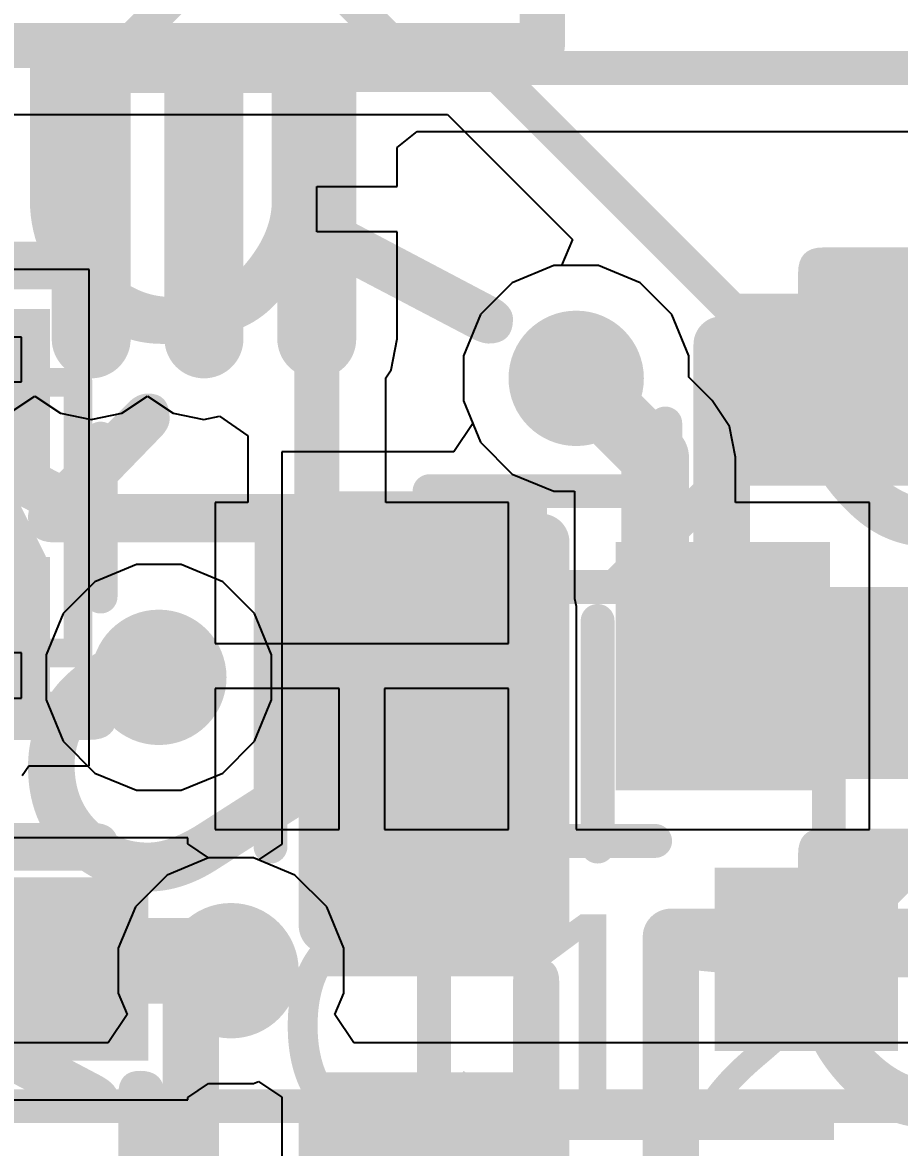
# Model space of a CAD drawing. Header units: inches. Extents: x -1.9 to 51.5, y -1.6 to 35.1.
# Drawn here: x 21.396 to 25.283, y 6.216 to 11.202 of the extents above; entities that cross this region are included whole.
import ezdxf

# ---------------------------------------------------------------- set-up
doc = ezdxf.new("R2010")
doc.units = ezdxf.units.IN
for name, color, linetype in [('Assembly Notes', 76, 'Continuous'), ('Bottom Layer', 76, 'Continuous'), ('Bottom Layer 1', 5, 'Continuous'), ('Bottom Overlay', 54, 'Continuous'), ('Bottom Paste', 16, 'Continuous'), ('Bottom Solder', 6, 'Continuous'), ('Mechanical 10', 56, 'Continuous'), ('Mechanical 13', 56, 'Continuous'), ('Top Layer', 16, 'Continuous'), ('Top Layer 1', 1, 'Continuous'), ('Top Overlay', 2, 'Continuous'), ('Top Paste', 8, 'Continuous'), ('Top Solder', 216, 'Continuous'), ('Via Holes', 16, 'Continuous')]:
    doc.layers.add(name, color=color, linetype=linetype)
doc.styles.add('Arial', font='', dxfattribs={"height": 0.2})
doc.styles.add('GOST type B', font='', dxfattribs={"height": 0.2})
doc.styles.get('Arial').set_extended_font_data('Arial')
doc.styles.get('GOST type B').set_extended_font_data('GOST type B')

# ---------------------------------------------------------------- blocks, each defined once
blk = doc.blocks.new('SOT23_3_B_115')
at = {"layer": 'Bottom Layer 1'}
blk.add_hatch(color=5, dxfattribs=at).paths.add_polyline_path([(-1.506, 1.336), (-0.744, 1.336), (-0.744, 0.574), (-1.506, 0.574)])
at = {"layer": 'Bottom Paste'}
blk.add_hatch(color=16, dxfattribs=at).paths.add_polyline_path([(-1.506, 1.336), (-0.744, 1.336), (-0.744, 0.574), (-1.506, 0.574)])
at = {"layer": 'Bottom Solder'}
blk.add_hatch(color=6, dxfattribs=at).paths.add_polyline_path([(-1.531, 1.361), (-0.719, 1.361), (-0.719, 0.549), (-1.531, 0.549)])
at = {"layer": 'Assembly Notes'}
for points in [[(-1.225, -1.55, 0.25, 0.25, 0), (-1.225, 1.55, 0.25, 0.25, 0)], [(1.275, 1.55, 0.25, 0.25, 0), (-1.225, 1.55, 0.25, 0.25, 0)]]:
    blk.add_lwpolyline(points, format="xyseb", dxfattribs=at)
blk.add_lwpolyline([(-1.2875, 1.55, 0.125, 0.125, 1), (-1.1625, 1.55, 0.125, 0.125, 1)], format="xyseb", close=True, dxfattribs=at)
blk.add_lwpolyline([(-1.2875, 1.55, 0.125, 0.125, 1), (-1.1625, 1.55, 0.125, 0.125, 1)], format="xyseb", close=True, dxfattribs=at)
at = {"layer": 'Bottom Overlay'}
blk.add_lwpolyline([(0.653, 1.5031, 0.15, 0.15, 0), (-0.425, 1.5031, 0.15, 0.15, 0)], format="xyseb", dxfattribs=at)
blk.add_lwpolyline([(-0.4625, 1.5031, 0.075, 0.075, 1), (-0.3875, 1.5031, 0.075, 0.075, 1)], format="xyseb", close=True, dxfattribs=at)
blk = doc.blocks.new('SOT23_3_B_120')
at = {"layer": 'Bottom Layer 1'}
blk.add_hatch(color=5, dxfattribs=at).paths.add_polyline_path([(-1.506, -0.569), (-0.744, -0.569), (-0.744, -1.331), (-1.506, -1.331)])
at = {"layer": 'Bottom Paste'}
blk.add_hatch(color=16, dxfattribs=at).paths.add_polyline_path([(-1.506, -0.569), (-0.744, -0.569), (-0.744, -1.331), (-1.506, -1.331)])
at = {"layer": 'Bottom Solder'}
blk.add_hatch(color=6, dxfattribs=at).paths.add_polyline_path([(-1.531, -0.544), (-0.719, -0.544), (-0.719, -1.356), (-1.531, -1.356)])
at = {"layer": 'Assembly Notes'}
for points in [[(-1.225, -1.55, 0.25, 0.25, 0), (-1.225, 1.55, 0.25, 0.25, 0)], [(1.275, -1.55, 0.25, 0.25, 0), (-1.225, -1.55, 0.25, 0.25, 0)]]:
    blk.add_lwpolyline(points, format="xyseb", dxfattribs=at)
blk.add_lwpolyline([(-1.2875, -1.55, 0.125, 0.125, 1), (-1.1625, -1.55, 0.125, 0.125, 1)], format="xyseb", close=True, dxfattribs=at)
blk.add_lwpolyline([(-1.2875, -1.55, 0.125, 0.125, 1), (-1.1625, -1.55, 0.125, 0.125, 1)], format="xyseb", close=True, dxfattribs=at)
at = {"layer": 'Bottom Overlay'}
blk.add_lwpolyline([(0.653, -1.5034, 0.15, 0.15, 0), (-0.375, -1.5034, 0.15, 0.15, 0)], format="xyseb", dxfattribs=at)
blk.add_lwpolyline([(-0.4125, -1.5034, 0.075, 0.075, 1), (-0.3375, -1.5034, 0.075, 0.075, 1)], format="xyseb", close=True, dxfattribs=at)
blk = doc.blocks.new('SOD523_B_125')
at = {"layer": 'Bottom Layer 1'}
for points in [[(-0.9, 0.25), (-0.2, 0.25), (-0.2, -0.25), (-0.9, -0.25)], [(0.2, 0.25), (0.9, 0.25), (0.9, -0.25), (0.2, -0.25)]]:
    blk.add_hatch(color=5, dxfattribs=at).paths.add_polyline_path(points)
at = {"layer": 'Bottom Paste'}
for points in [[(-0.9, 0.25), (-0.2, 0.25), (-0.2, -0.25), (-0.9, -0.25)], [(0.2, 0.25), (0.9, 0.25), (0.9, -0.25), (0.2, -0.25)]]:
    blk.add_hatch(color=16, dxfattribs=at).paths.add_polyline_path(points)
at = {"layer": 'Bottom Solder'}
for points in [[(-0.925, 0.275), (-0.175, 0.275), (-0.175, -0.275), (-0.925, -0.275)], [(0.175, 0.275), (0.925, 0.275), (0.925, -0.275), (0.175, -0.275)]]:
    blk.add_hatch(color=6, dxfattribs=at).paths.add_polyline_path(points)
at = {"layer": 'Bottom Overlay'}
for points in [[(-0.3442, 0.5066, 0.15, 0.15, 0), (0.3558, 0.5066, 0.15, 0.15, 0)], [(-0.35, -0.5, 0.15, 0.15, 0), (0.35, -0.5, 0.15, 0.15, 0)]]:
    blk.add_lwpolyline(points, format="xyseb", dxfattribs=at)
for points in [[(-0.3817, 0.5066, 0.075, 0.075, 1), (-0.3067, 0.5066, 0.075, 0.075, 1)], [(0.3183, 0.5066, 0.075, 0.075, 1), (0.3933, 0.5066, 0.075, 0.075, 1)], [(-0.3875, -0.5, 0.075, 0.075, 1), (-0.3125, -0.5, 0.075, 0.075, 1)], [(0.3125, -0.5, 0.075, 0.075, 1), (0.3875, -0.5, 0.075, 0.075, 1)], [(0.975, -0.525, 0.1, 0.1, 1), (0.875, -0.525, 0.1, 0.1, 1)], [(0.85, -0.525, 0.05, 0.05, 1), (0.9, -0.525, 0.05, 0.05, 1)], [(0.95, -0.525, 0.05, 0.05, 1), (1, -0.525, 0.05, 0.05, 1)]]:
    blk.add_lwpolyline(points, format="xyseb", close=True, dxfattribs=at)
at = {"layer": 'Mechanical 13'}
for p, q in [((-0.6, 0.15), (-0.8001, 0.15)), ((-0.8001, 0.15), (-0.8001, -0.15)), ((-0.6, -0.15), (-0.6, 0.15)), ((0.8, 0.1503), (0.6011, 0.1503)), ((0.6011, 0.1503), (0.6011, -0.15)), ((0.8, -0.15), (0.8, 0.1503)), ((-0.8001, -0.15), (-0.6, -0.15)), ((0.6011, -0.15), (0.8, -0.15))]:
    blk.add_line(p, q, dxfattribs=at)
for points in [[(-0.6, 0.4, 0.127, 0.127, 0), (-0.6, -0.4, 0.127, 0.127, 0)], [(-0.6, 0.4, 0.127, 0.127, 0), (0.6, 0.4, 0.127, 0.127, 0)], [(0.6, 0.4, 0.127, 0.127, 0), (0.6, -0.4, 0.127, 0.127, 0)], [(-0.2, 0.2, 0.127, 0.127, 0), (-0.2, -0.2, 0.127, 0.127, 0)], [(-0.2, 0.2, 0.127, 0.127, 0), (0.2, 0, 0.127, 0.127, 0)], [(0.2, 0.2, 0.127, 0.127, 0), (0.2, 0, 0.127, 0.127, 0)], [(0.2, 0, 0.127, 0.127, 0), (-0.2, -0.2, 0.127, 0.127, 0)], [(0.2, 0, 0.127, 0.127, 0), (0.2, -0.2, 0.127, 0.127, 0)], [(-0.6, -0.4, 0.127, 0.127, 0), (0.6, -0.4, 0.127, 0.127, 0)]]:
    blk.add_lwpolyline(points, format="xyseb", dxfattribs=at)
for points in [[(-0.6317, 0.4, 0.0635, 0.0635, 1), (-0.5682, 0.4, 0.0635, 0.0635, 1)], [(-0.6317, 0.4, 0.0635, 0.0635, 1), (-0.5682, 0.4, 0.0635, 0.0635, 1)], [(0.5682, 0.4, 0.0635, 0.0635, 1), (0.6317, 0.4, 0.0635, 0.0635, 1)], [(0.5682, 0.4, 0.0635, 0.0635, 1), (0.6317, 0.4, 0.0635, 0.0635, 1)], [(-0.2317, 0.2, 0.0635, 0.0635, 1), (-0.1682, 0.2, 0.0635, 0.0635, 1)], [(-0.2317, 0.2, 0.0635, 0.0635, 1), (-0.1682, 0.2, 0.0635, 0.0635, 1)], [(0.1682, 0.2, 0.0635, 0.0635, 1), (0.2317, 0.2, 0.0635, 0.0635, 1)], [(0.1682, 0, 0.0635, 0.0635, 1), (0.2317, 0, 0.0635, 0.0635, 1)], [(0.1682, 0, 0.0635, 0.0635, 1), (0.2317, 0, 0.0635, 0.0635, 1)], [(0.1682, 0, 0.0635, 0.0635, 1), (0.2317, 0, 0.0635, 0.0635, 1)], [(0.1682, 0, 0.0635, 0.0635, 1), (0.2317, 0, 0.0635, 0.0635, 1)], [(-0.2317, -0.2, 0.0635, 0.0635, 1), (-0.1682, -0.2, 0.0635, 0.0635, 1)], [(-0.2317, -0.2, 0.0635, 0.0635, 1), (-0.1682, -0.2, 0.0635, 0.0635, 1)], [(0.1682, -0.2, 0.0635, 0.0635, 1), (0.2317, -0.2, 0.0635, 0.0635, 1)], [(-0.6317, -0.4, 0.0635, 0.0635, 1), (-0.5682, -0.4, 0.0635, 0.0635, 1)], [(-0.6317, -0.4, 0.0635, 0.0635, 1), (-0.5682, -0.4, 0.0635, 0.0635, 1)], [(0.5682, -0.4, 0.0635, 0.0635, 1), (0.6317, -0.4, 0.0635, 0.0635, 1)], [(0.5682, -0.4, 0.0635, 0.0635, 1), (0.6317, -0.4, 0.0635, 0.0635, 1)]]:
    blk.add_lwpolyline(points, format="xyseb", close=True, dxfattribs=at)
blk = doc.blocks.new('0603R_B_139')
at = {"layer": 'Assembly Notes', "style": 'GOST type B', "text_generation_flag": 2}
blk.add_text('R13_2', height=2.15, rotation=-180, dxfattribs=at).set_placement((-2.4, -1.4))
blk = doc.blocks.new('0603R_B_140')
at = {"layer": 'Bottom Layer 1'}
blk.add_hatch(color=5, dxfattribs=at).paths.add_polyline_path([(-0.25, 0.475), (-0.25, -0.475), (-1.05, -0.475), (-1.05, 0.475)])
at = {"layer": 'Bottom Paste'}
blk.add_hatch(color=16, dxfattribs=at).paths.add_polyline_path([(-0.25, 0.475), (-0.25, -0.475), (-1.05, -0.475), (-1.05, 0.475)])
at = {"layer": 'Bottom Solder'}
blk.add_hatch(color=6, dxfattribs=at).paths.add_polyline_path([(-0.225, 0.5), (-0.225, -0.5), (-1.075, -0.5), (-1.075, 0.5)])
at = {"layer": 'Assembly Notes'}
for points in [[(0.85, 0.475, 0.25, 0.25, 0), (-0.85, 0.475, 0.25, 0.25, 0)], [(-0.85, -0.475, 0.25, 0.25, 0), (-0.85, 0.475, 0.25, 0.25, 0)], [(0.85, -0.475, 0.25, 0.25, 0), (-0.85, -0.475, 0.25, 0.25, 0)]]:
    blk.add_lwpolyline(points, format="xyseb", dxfattribs=at)
for points in [[(-0.9125, 0.475, 0.125, 0.125, 1), (-0.7875, 0.475, 0.125, 0.125, 1)], [(-0.9125, 0.475, 0.125, 0.125, 1), (-0.7875, 0.475, 0.125, 0.125, 1)], [(-0.9125, -0.475, 0.125, 0.125, 1), (-0.7875, -0.475, 0.125, 0.125, 1)], [(-0.9125, -0.475, 0.125, 0.125, 1), (-0.7875, -0.475, 0.125, 0.125, 1)]]:
    blk.add_lwpolyline(points, format="xyseb", close=True, dxfattribs=at)
at = {"layer": 'Assembly Notes', "style": 'GOST type B', "text_generation_flag": 2}
blk.add_text('R13_1', height=2.15, rotation=-180, dxfattribs=at).set_placement((-2.4, -1.4))
blk = doc.blocks.new('0603R_B_150')
at = {"layer": 'Bottom Layer 1'}
for points in [[(-0.25, 0.475), (-0.25, -0.475), (-1.05, -0.475), (-1.05, 0.475)], [(1.05, 0.475), (1.05, -0.475), (0.25, -0.475), (0.25, 0.475)]]:
    blk.add_hatch(color=5, dxfattribs=at).paths.add_polyline_path(points)
at = {"layer": 'Bottom Paste'}
for points in [[(-0.25, 0.475), (-0.25, -0.475), (-1.05, -0.475), (-1.05, 0.475)], [(1.05, 0.475), (1.05, -0.475), (0.25, -0.475), (0.25, 0.475)]]:
    blk.add_hatch(color=16, dxfattribs=at).paths.add_polyline_path(points)
at = {"layer": 'Bottom Solder'}
for points in [[(-0.225, 0.5), (-0.225, -0.5), (-1.075, -0.5), (-1.075, 0.5)], [(1.075, 0.5), (1.075, -0.5), (0.225, -0.5), (0.225, 0.5)]]:
    blk.add_hatch(color=6, dxfattribs=at).paths.add_polyline_path(points)
at = {"layer": 'Assembly Notes'}
for points in [[(-0.85, -0.475, 0.25, 0.25, 0), (-0.85, 0.475, 0.25, 0.25, 0)], [(0.85, -0.475, 0.25, 0.25, 0), (0.85, 0.475, 0.25, 0.25, 0)], [(0.85, -0.475, 0.25, 0.25, 0), (-0.85, -0.475, 0.25, 0.25, 0)]]:
    blk.add_lwpolyline(points, format="xyseb", dxfattribs=at)
for points in [[(-0.9125, -0.475, 0.125, 0.125, 1), (-0.7875, -0.475, 0.125, 0.125, 1)], [(-0.9125, -0.475, 0.125, 0.125, 1), (-0.7875, -0.475, 0.125, 0.125, 1)], [(0.7875, -0.475, 0.125, 0.125, 1), (0.9125, -0.475, 0.125, 0.125, 1)], [(0.7875, -0.475, 0.125, 0.125, 1), (0.9125, -0.475, 0.125, 0.125, 1)]]:
    blk.add_lwpolyline(points, format="xyseb", close=True, dxfattribs=at)
at = {"layer": 'Bottom Overlay'}
blk.add_lwpolyline([(0.5, -0.725, 0.15, 0.15, 0), (-0.5, -0.725, 0.15, 0.15, 0)], format="xyseb", dxfattribs=at)
for points in [[(-0.5375, -0.725, 0.075, 0.075, 1), (-0.4625, -0.725, 0.075, 0.075, 1)], [(0.4625, -0.725, 0.075, 0.075, 1), (0.5375, -0.725, 0.075, 0.075, 1)]]:
    blk.add_lwpolyline(points, format="xyseb", close=True, dxfattribs=at)
at = {"layer": 'Assembly Notes', "style": 'GOST type B', "text_generation_flag": 2}
blk.add_text('R12_1', height=2.15, rotation=-180, dxfattribs=at).set_placement((-2.4, -1.4))
blk = doc.blocks.new('0603R_B_159')
at = {"layer": 'Assembly Notes', "style": 'GOST type B', "text_generation_flag": 2}
blk.add_text('R11_2', height=2.15, rotation=-180, dxfattribs=at).set_placement((-2.4, -1.4))
blk = doc.blocks.new('0603R_B_160')
at = {"layer": 'Bottom Layer 1'}
for points in [[(-0.25, 0.475), (-0.25, -0.475), (-1.05, -0.475), (-1.05, 0.475)], [(1.05, 0.475), (1.05, -0.475), (0.25, -0.475), (0.25, 0.475)]]:
    blk.add_hatch(color=5, dxfattribs=at).paths.add_polyline_path(points)
at = {"layer": 'Bottom Paste'}
for points in [[(-0.25, 0.475), (-0.25, -0.475), (-1.05, -0.475), (-1.05, 0.475)], [(1.05, 0.475), (1.05, -0.475), (0.25, -0.475), (0.25, 0.475)]]:
    blk.add_hatch(color=16, dxfattribs=at).paths.add_polyline_path(points)
at = {"layer": 'Bottom Solder'}
for points in [[(-0.225, 0.5), (-0.225, -0.5), (-1.075, -0.5), (-1.075, 0.5)], [(1.075, 0.5), (1.075, -0.5), (0.225, -0.5), (0.225, 0.5)]]:
    blk.add_hatch(color=6, dxfattribs=at).paths.add_polyline_path(points)
at = {"layer": 'Assembly Notes'}
for points in [[(0.85, 0.475, 0.25, 0.25, 0), (-0.85, 0.475, 0.25, 0.25, 0)], [(-0.85, -0.475, 0.25, 0.25, 0), (-0.85, 0.475, 0.25, 0.25, 0)], [(0.85, -0.475, 0.25, 0.25, 0), (0.85, 0.475, 0.25, 0.25, 0)], [(0.85, -0.475, 0.25, 0.25, 0), (-0.85, -0.475, 0.25, 0.25, 0)]]:
    blk.add_lwpolyline(points, format="xyseb", dxfattribs=at)
for points in [[(-0.9125, 0.475, 0.125, 0.125, 1), (-0.7875, 0.475, 0.125, 0.125, 1)], [(-0.9125, 0.475, 0.125, 0.125, 1), (-0.7875, 0.475, 0.125, 0.125, 1)], [(0.7875, 0.475, 0.125, 0.125, 1), (0.9125, 0.475, 0.125, 0.125, 1)], [(0.7875, 0.475, 0.125, 0.125, 1), (0.9125, 0.475, 0.125, 0.125, 1)], [(-0.9125, -0.475, 0.125, 0.125, 1), (-0.7875, -0.475, 0.125, 0.125, 1)], [(-0.9125, -0.475, 0.125, 0.125, 1), (-0.7875, -0.475, 0.125, 0.125, 1)], [(0.7875, -0.475, 0.125, 0.125, 1), (0.9125, -0.475, 0.125, 0.125, 1)], [(0.7875, -0.475, 0.125, 0.125, 1), (0.9125, -0.475, 0.125, 0.125, 1)]]:
    blk.add_lwpolyline(points, format="xyseb", close=True, dxfattribs=at)
at = {"layer": 'Bottom Overlay'}
for points in [[(0.5, 0.725, 0.15, 0.15, 0), (-0.5, 0.725, 0.15, 0.15, 0)], [(0.5, -0.725, 0.15, 0.15, 0), (-0.5, -0.725, 0.15, 0.15, 0)]]:
    blk.add_lwpolyline(points, format="xyseb", dxfattribs=at)
for points in [[(-0.5375, 0.725, 0.075, 0.075, 1), (-0.4625, 0.725, 0.075, 0.075, 1)], [(0.4625, 0.725, 0.075, 0.075, 1), (0.5375, 0.725, 0.075, 0.075, 1)], [(-0.5375, -0.725, 0.075, 0.075, 1), (-0.4625, -0.725, 0.075, 0.075, 1)], [(0.4625, -0.725, 0.075, 0.075, 1), (0.5375, -0.725, 0.075, 0.075, 1)]]:
    blk.add_lwpolyline(points, format="xyseb", close=True, dxfattribs=at)
at = {"layer": 'Assembly Notes', "style": 'GOST type B', "text_generation_flag": 2}
blk.add_text('R11_1', height=2.15, rotation=-180, dxfattribs=at).set_placement((-2.4, -1.4))
blk = doc.blocks.new('LQFP100_173')
at = {"layer": 'Top Layer 1'}
h = blk.add_hatch(color=1, dxfattribs=at)
edge = h.paths.add_edge_path()
edge.add_arc((5, -8.3), 0.15, 180, 360)
edge.add_line((5.15, -8.3), (5.15, -7.15))
edge.add_arc((5, -7.15), 0.15, 0, 180)
edge.add_line((4.85, -7.15), (4.85, -8.3))
h = blk.add_hatch(color=1, dxfattribs=at)
edge = h.paths.add_edge_path()
edge.add_arc((5.5, -8.3), 0.15, 180, 360)
edge.add_line((5.65, -8.3), (5.65, -7.15))
edge.add_arc((5.5, -7.15), 0.15, 0, 180)
edge.add_line((5.35, -7.15), (5.35, -8.3))
h = blk.add_hatch(color=1, dxfattribs=at)
edge = h.paths.add_edge_path()
edge.add_arc((6, -8.3), 0.15, 180, 360)
edge.add_line((6.15, -8.3), (6.15, -7.15))
edge.add_arc((6, -7.15), 0.15, 0, 180)
edge.add_line((5.85, -7.15), (5.85, -8.3))
at = {"layer": 'Top Paste'}
h = blk.add_hatch(color=8, dxfattribs=at)
edge = h.paths.add_edge_path()
edge.add_arc((5, -8.3), 0.15, 180, 360)
edge.add_line((5.15, -8.3), (5.15, -7.15))
edge.add_arc((5, -7.15), 0.15, 0, 180)
edge.add_line((4.85, -7.15), (4.85, -8.3))
h = blk.add_hatch(color=8, dxfattribs=at)
edge = h.paths.add_edge_path()
edge.add_arc((5.5, -8.3), 0.15, 180, 360)
edge.add_line((5.65, -8.3), (5.65, -7.15))
edge.add_arc((5.5, -7.15), 0.15, 0, 180)
edge.add_line((5.35, -7.15), (5.35, -8.3))
h = blk.add_hatch(color=8, dxfattribs=at)
edge = h.paths.add_edge_path()
edge.add_arc((6, -8.3), 0.15, 180, 360)
edge.add_line((6.15, -8.3), (6.15, -7.15))
edge.add_arc((6, -7.15), 0.15, 0, 180)
edge.add_line((5.85, -7.15), (5.85, -8.3))
at = {"layer": 'Top Solder'}
h = blk.add_hatch(color=216, dxfattribs=at)
edge = h.paths.add_edge_path()
edge.add_arc((5, -8.3), 0.175, 180, 360)
edge.add_line((5.175, -8.3), (5.175, -7.15))
edge.add_arc((5, -7.15), 0.175, 0, 180)
edge.add_line((4.825, -7.15), (4.825, -8.3))
h = blk.add_hatch(color=216, dxfattribs=at)
edge = h.paths.add_edge_path()
edge.add_arc((5.5, -8.3), 0.175, 180, 360)
edge.add_line((5.675, -8.3), (5.675, -7.15))
edge.add_arc((5.5, -7.15), 0.175, 0, 180)
edge.add_line((5.325, -7.15), (5.325, -8.3))
h = blk.add_hatch(color=216, dxfattribs=at)
edge = h.paths.add_edge_path()
edge.add_arc((6, -8.3), 0.175, 180, 360)
edge.add_line((6.175, -8.3), (6.175, -7.15))
edge.add_arc((6, -7.15), 0.175, 0, 180)
edge.add_line((5.825, -7.15), (5.825, -8.3))
at = {"layer": 'Mechanical 10'}
for points in [[(7, -7, 0.2, 0.2, 0), (7, 7, 0.2, 0.2, 0)], [(-7, -7, 0.2, 0.2, 0), (7, -7, 0.2, 0.2, 0)]]:
    blk.add_lwpolyline(points, format="xyseb", dxfattribs=at)
blk.add_lwpolyline([(6.95, -7, 0.1, 0.1, 1), (7.05, -7, 0.1, 0.1, 1)], format="xyseb", close=True, dxfattribs=at)
blk.add_lwpolyline([(6.95, -7, 0.1, 0.1, 1), (7.05, -7, 0.1, 0.1, 1)], format="xyseb", close=True, dxfattribs=at)
blk = doc.blocks.new('0603C_181')
at = {"layer": 'Top Layer 1'}
for points in [[(-1.25, -0.525), (-1.25, 0.525), (-0.35, 0.525), (-0.35, -0.525)], [(0.35, -0.525), (0.35, 0.525), (1.25, 0.525), (1.25, -0.525)]]:
    blk.add_hatch(color=1, dxfattribs=at).paths.add_polyline_path(points)
at = {"layer": 'Top Paste'}
for points in [[(-1.25, -0.525), (-1.25, 0.525), (-0.35, 0.525), (-0.35, -0.525)], [(0.35, -0.525), (0.35, 0.525), (1.25, 0.525), (1.25, -0.525)]]:
    blk.add_hatch(color=8, dxfattribs=at).paths.add_polyline_path(points)
at = {"layer": 'Top Solder'}
for points in [[(-1.275, -0.55), (-1.275, 0.55), (-0.325, 0.55), (-0.325, -0.55)], [(0.325, -0.55), (0.325, 0.55), (1.275, 0.55), (1.275, -0.55)]]:
    blk.add_hatch(color=216, dxfattribs=at).paths.add_polyline_path(points)
at = {"layer": 'Top Overlay'}
for points in [[(0.5, 0.775, 0.15, 0.15, 0), (-0.5, 0.775, 0.15, 0.15, 0)], [(0, 0.45, 0.15, 0.15, 0), (0, -0.45, 0.15, 0.15, 0)], [(0.5, -0.775, 0.15, 0.15, 0), (-0.5, -0.775, 0.15, 0.15, 0)]]:
    blk.add_lwpolyline(points, format="xyseb", dxfattribs=at)
for points in [[(-0.5375, 0.775, 0.075, 0.075, 1), (-0.4625, 0.775, 0.075, 0.075, 1)], [(0.4625, 0.775, 0.075, 0.075, 1), (0.5375, 0.775, 0.075, 0.075, 1)], [(-0.0375, 0.45, 0.075, 0.075, 1), (0.0375, 0.45, 0.075, 0.075, 1)], [(-0.0375, -0.45, 0.075, 0.075, 1), (0.0375, -0.45, 0.075, 0.075, 1)], [(-0.5375, -0.775, 0.075, 0.075, 1), (-0.4625, -0.775, 0.075, 0.075, 1)], [(0.4625, -0.775, 0.075, 0.075, 1), (0.5375, -0.775, 0.075, 0.075, 1)]]:
    blk.add_lwpolyline(points, format="xyseb", close=True, dxfattribs=at)

msp = doc.modelspace()

# ---------------------------------------------------------------- hatches: boundary and pattern name
at = {"layer": 'Bottom Layer'}
h = msp.add_hatch(color=76, dxfattribs=at)
edge = h.paths.add_edge_path()
edge.add_arc((23.85, 9.625), 0.3, 0, 360)
h = msp.add_hatch(color=76, dxfattribs=at)
edge = h.paths.add_edge_path()
edge.add_arc((22, 8.3), 0.3, 0, 360)
h = msp.add_hatch(color=76, dxfattribs=at)
edge = h.paths.add_edge_path()
edge.add_arc((22.32, 7), 0.3, 0, 360)
at = {"layer": 'Bottom Layer 1'}
h = msp.add_hatch(color=5, dxfattribs=at)
edge = h.paths.add_edge_path()
edge.add_arc((23.85, 9.625), 0.3, 0, 360)
h = msp.add_hatch(color=5, dxfattribs=at)
edge = h.paths.add_edge_path()
edge.add_arc((22, 8.3), 0.3, 0, 360)
h = msp.add_hatch(color=5, dxfattribs=at)
edge = h.paths.add_edge_path()
edge.add_arc((22.32, 7), 0.3, 0, 360)
at = {"layer": 'Top Layer'}
h = msp.add_hatch(color=16, dxfattribs=at)
edge = h.paths.add_edge_path()
edge.add_arc((23.85, 9.625), 0.3, 0, 360)
h = msp.add_hatch(color=16, dxfattribs=at)
edge = h.paths.add_edge_path()
edge.add_arc((22, 8.3), 0.3, 0, 360)
h = msp.add_hatch(color=16, dxfattribs=at)
edge = h.paths.add_edge_path()
edge.add_arc((22.32, 7), 0.3, 0, 360)
at = {"layer": 'Top Layer 1'}
h = msp.add_hatch(color=1, dxfattribs=at)
edge = h.paths.add_edge_path()
edge.add_arc((23.85, 9.625), 0.3, 0, 360)
h = msp.add_hatch(color=1, dxfattribs=at)
edge = h.paths.add_edge_path()
edge.add_arc((22, 8.3), 0.3, 0, 360)
h = msp.add_hatch(color=1, dxfattribs=at)
edge = h.paths.add_edge_path()
edge.add_arc((22.32, 7), 0.3, 0, 360)
at = {"layer": 'Via Holes'}
h = msp.add_hatch(color=7, dxfattribs=at)
edge = h.paths.add_edge_path()
edge.add_arc((23.85, 9.625), 0.15, 0, 360)
h = msp.add_hatch(color=7, dxfattribs=at)
edge = h.paths.add_edge_path()
edge.add_arc((22, 8.3), 0.15, 0, 360)
h = msp.add_hatch(color=7, dxfattribs=at)
edge = h.paths.add_edge_path()
edge.add_arc((22.32, 7), 0.15, 0, 360)

# ---------------------------------------------------------------- linework, layer by layer
at = {"layer": 'Bottom Layer'}
for p, q in [((21.9005, 8.8), (21.7168, 8.7239)), ((22.0995, 8.8), (21.9005, 8.8)), ((22.2832, 8.7239), (22.0995, 8.8)), ((21.7168, 8.7239), (21.5761, 8.5832)), ((22.4239, 8.5832), (22.2832, 8.7239)), ((21.5761, 8.5832), (21.5, 8.3995)), ((22.5, 8.3995), (22.4239, 8.5832)), ((21.5, 8.3995), (21.5, 8.2005)), ((22.5, 8.2005), (22.5, 8.3995)), ((21.5, 8.2005), (21.5761, 8.0168)), ((22.4239, 8.0168), (22.5, 8.2005)), ((21.5761, 8.0168), (21.7168, 7.8761)), ((22.2832, 7.8761), (22.4239, 8.0168)), ((21.7168, 7.8761), (21.9005, 7.8)), ((22.0995, 7.8), (22.2832, 7.8761)), ((21.9005, 7.8), (22.0995, 7.8))]:
    msp.add_line(p, q, dxfattribs=at)
at = {"layer": 'Bottom Layer 1'}
for p, q in [((18.1727, 10.7946), (23.2789, 10.7946)), ((23.2789, 10.7946), (23.833, 10.2405)), ((23.833, 10.2405), (23.7852, 10.125)), ((23.7505, 10.125), (23.5668, 10.0489)), ((23.7852, 10.125), (23.7505, 10.125)), ((21.6918, 10.108), (20.7918, 10.108)), ((21.6918, 9.008), (21.6918, 10.108)), ((23.5668, 10.0489), (23.4261, 9.9082)), ((23.4261, 9.9082), (23.35, 9.7245)), ((23.35, 9.7245), (23.35, 9.5255)), ((23.35, 9.5255), (23.3916, 9.425)), ((23.3916, 9.425), (23.3081, 9.3)), ((23.3081, 9.3), (22.545, 9.3)), ((22.545, 9.3), (22.545, 8.1)), ((21.6918, 7.908), (21.6918, 9.008)), ((22.545, 8.1), (22.545, 8.1)), ((22.545, 8.1), (22.545, 8)), ((22.545, 8), (22.545, 8)), ((22.545, 8), (22.545, 7.5605)), ((21.3942, 7.8645), (21.4232, 7.908)), ((21.4232, 7.908), (21.6918, 7.908)), ((22.1278, 7.589), (21.3161, 7.589)), ((22.1278, 7.5619), (22.1278, 7.589)), ((22.2205, 7.5), (22.1278, 7.5619)), ((22.545, 7.5605), (22.4411, 7.4911)), ((22.4195, 7.5), (22.2205, 7.5)), ((22.4411, 7.4911), (22.4195, 7.5)), ((22.1278, 6.4381), (22.2205, 6.5)), ((22.2205, 6.5), (22.4195, 6.5)), ((22.4195, 6.5), (22.4411, 6.509)), ((22.4411, 6.509), (22.545, 6.4395)), ((22.1278, 6.427), (22.1278, 6.4381)), ((22.545, 6.4395), (22.545, 5.55)), ((20.9658, 6.427), (22.1278, 6.427))]:
    msp.add_line(p, q, dxfattribs=at)
for points in [[(18.1727, 11.075, 0.15, 0.15, 0), (23.395, 11.075, 0.15, 0.15, 0)], [(23.395, 11.075, 0.15, 0.15, 0), (24.895, 9.575, 0.15, 0.15, 0)], [(24.02, 8.7, 0.15, 0.15, 0), (24.895, 9.575, 0.15, 0.15, 0)], [(24.895, 9.575, 0.15, 0.15, 0), (24.97, 9.575, 0.15, 0.15, 0)], [(24.97, 9.575, 0.15, 0.15, 0), (26.445, 9.575, 0.15, 0.15, 0)], [(23.22, 8.7, 0.15, 0.15, 0), (24.02, 8.7, 0.15, 0.15, 0)], [(24.97, 7.15, 0.15, 0.15, 0), (24.97, 8.275, 0.15, 0.15, 0)], [(23.22, 6.125, 0.15, 0.15, 0), (23.22, 7.4, 0.15, 0.15, 0)], [(24.87, 7.05, 0.15, 0.15, 0), (24.97, 7.15, 0.15, 0.15, 0)], [(21.5468, 7.008, 0.3, 0.3, 0), (21.5508, 7.004, 0.3, 0.3, 0)], [(21.5508, 7.004, 0.3, 0.3, 0), (22.316, 7.004, 0.3, 0.3, 0)], [(22.316, 7.004, 0.3, 0.3, 0), (22.32, 7, 0.3, 0.3, 0)]]:
    msp.add_lwpolyline(points, format="xyseb", dxfattribs=at)
for points in [[(23.3575, 11.075, 0.075, 0.075, 1), (23.4325, 11.075, 0.075, 0.075, 1)], [(23.3575, 11.075, 0.075, 0.075, 1), (23.4325, 11.075, 0.075, 0.075, 1)], [(24.8575, 9.575, 0.075, 0.075, 1), (24.9325, 9.575, 0.075, 0.075, 1)], [(24.8575, 9.575, 0.075, 0.075, 1), (24.9325, 9.575, 0.075, 0.075, 1)], [(24.8575, 9.575, 0.075, 0.075, 1), (24.9325, 9.575, 0.075, 0.075, 1)], [(24.9325, 9.575, 0.075, 0.075, 1), (25.0075, 9.575, 0.075, 0.075, 1)], [(24.9325, 9.575, 0.075, 0.075, 1), (25.0075, 9.575, 0.075, 0.075, 1)], [(23.1825, 8.7, 0.075, 0.075, 1), (23.2575, 8.7, 0.075, 0.075, 1)], [(23.9825, 8.7, 0.075, 0.075, 1), (24.0575, 8.7, 0.075, 0.075, 1)], [(23.9825, 8.7, 0.075, 0.075, 1), (24.0575, 8.7, 0.075, 0.075, 1)], [(24.9325, 8.275, 0.075, 0.075, 1), (25.0075, 8.275, 0.075, 0.075, 1)], [(23.1825, 7.4, 0.075, 0.075, 1), (23.2575, 7.4, 0.075, 0.075, 1)], [(24.9325, 7.15, 0.075, 0.075, 1), (25.0075, 7.15, 0.075, 0.075, 1)], [(24.9325, 7.15, 0.075, 0.075, 1), (25.0075, 7.15, 0.075, 0.075, 1)], [(21.4718, 7.008, 0.15, 0.15, 1), (21.6218, 7.008, 0.15, 0.15, 1)], [(21.4758, 7.004, 0.15, 0.15, 1), (21.6258, 7.004, 0.15, 0.15, 1)], [(21.4758, 7.004, 0.15, 0.15, 1), (21.6258, 7.004, 0.15, 0.15, 1)], [(22.241, 7.004, 0.15, 0.15, 1), (22.391, 7.004, 0.15, 0.15, 1)], [(22.241, 7.004, 0.15, 0.15, 1), (22.391, 7.004, 0.15, 0.15, 1)], [(22.245, 7, 0.15, 0.15, 1), (22.395, 7, 0.15, 0.15, 1)], [(24.8325, 7.05, 0.075, 0.075, 1), (24.9075, 7.05, 0.075, 0.075, 1)]]:
    msp.add_lwpolyline(points, format="xyseb", close=True, dxfattribs=at)
at = {"layer": 'Top Layer'}
for p, q in [((21.9005, 8.8), (21.7168, 8.7239)), ((22.0995, 8.8), (21.9005, 8.8)), ((22.2832, 8.7239), (22.0995, 8.8)), ((21.7168, 8.7239), (21.5761, 8.5832)), ((22.4239, 8.5832), (22.2832, 8.7239)), ((21.5761, 8.5832), (21.5, 8.3995)), ((22.5, 8.3995), (22.4239, 8.5832)), ((21.5, 8.3995), (21.5, 8.2005)), ((22.5, 8.2005), (22.5, 8.3995)), ((21.5, 8.2005), (21.5761, 8.0168)), ((22.4239, 8.0168), (22.5, 8.2005)), ((21.5761, 8.0168), (21.7168, 7.8761)), ((22.2832, 7.8761), (22.4239, 8.0168)), ((21.7168, 7.8761), (21.9005, 7.8)), ((22.0995, 7.8), (22.2832, 7.8761)), ((21.9005, 7.8), (22.0995, 7.8))]:
    msp.add_line(p, q, dxfattribs=at)
at = {"layer": 'Top Layer 1'}
for p, q in [((23.0569, 10.6473), (23.145, 10.7196)), ((23.145, 10.7196), (32.3463, 10.7196)), ((23.0569, 10.475), (23.0569, 10.6473)), ((22.7, 10.275), (22.7, 10.475)), ((22.7, 10.475), (23.0569, 10.475)), ((23.0569, 10.275), (22.7, 10.275)), ((23.0569, 9.8), (23.0569, 10.275)), ((23.7505, 10.125), (23.5668, 10.0489)), ((23.9495, 10.125), (23.7505, 10.125)), ((24.1332, 10.0489), (23.9495, 10.125)), ((23.5668, 10.0489), (23.4261, 9.9082)), ((24.2739, 9.9082), (24.1332, 10.0489)), ((23.4261, 9.9082), (23.35, 9.7245)), ((24.35, 9.7245), (24.2739, 9.9082)), ((23.0297, 9.6634), (23.0569, 9.8)), ((23.35, 9.7245), (23.35, 9.5255)), ((24.35, 9.6297), (24.35, 9.7245)), ((23.0059, 9.6278), (23.0297, 9.6634)), ((23.0059, 9.075), (23.0059, 9.6278)), ((24.4523, 9.5273), (24.35, 9.6297)), ((21.3366, 9.4703), (21.45, 9.5461)), ((21.45, 9.5461), (21.5634, 9.4703)), ((21.8366, 9.4703), (21.95, 9.5461)), ((21.95, 9.5461), (22.0634, 9.4703)), ((23.35, 9.5255), (23.4261, 9.3418)), ((24.5297, 9.4116), (24.4523, 9.5273)), ((21.5634, 9.4703), (21.7, 9.4431)), ((21.7, 9.4431), (21.8366, 9.4703)), ((22.0634, 9.4703), (22.2, 9.4431)), ((22.2, 9.4431), (22.2691, 9.4569)), ((22.2691, 9.4569), (22.3941, 9.3699)), ((24.5569, 9.275), (24.5297, 9.4116)), ((22.3941, 9.3699), (22.3941, 9.075)), ((23.4261, 9.3418), (23.5668, 9.2011)), ((24.5569, 9.075), (24.5569, 9.275)), ((23.5668, 9.2011), (23.7505, 9.125)), ((23.7505, 9.125), (23.8431, 9.125)), ((23.8431, 9.125), (23.8431, 8.65)), ((22.3941, 9.075), (22.25, 9.075)), ((22.25, 9.075), (22.25, 8.45)), ((23.55, 9.075), (23.0059, 9.075)), ((23.55, 8.45), (23.55, 9.075)), ((25.15, 9.075), (24.5569, 9.075)), ((25.15, 7.625), (25.15, 9.075)), ((23.8431, 8.65), (23.85, 8.6155)), ((23.85, 8.6155), (23.85, 7.625)), ((22.25, 8.45), (22.9, 8.45)), ((22.9, 8.45), (23.55, 8.45)), ((22.8, 8.25), (22.25, 8.25)), ((22.25, 8.25), (22.25, 7.625)), ((22.8, 7.625), (22.8, 8.25)), ((23.55, 8.25), (23, 8.25)), ((23, 8.25), (23, 7.625)), ((23.55, 7.625), (23.55, 8.25)), ((22.25, 7.625), (22.8, 7.625)), ((23, 7.625), (23.55, 7.625)), ((23.85, 7.625), (25.15, 7.625)), ((22.2205, 7.5), (22.0368, 7.4239)), ((22.4195, 7.5), (22.2205, 7.5)), ((22.6032, 7.4239), (22.4195, 7.5)), ((22.0368, 7.4239), (21.8961, 7.2832)), ((22.7439, 7.2832), (22.6032, 7.4239)), ((21.8961, 7.2832), (21.82, 7.0995)), ((22.82, 7.0995), (22.7439, 7.2832)), ((21.82, 7.0995), (21.82, 6.9005)), ((22.82, 6.9005), (22.82, 7.0995)), ((21.82, 6.9005), (21.8594, 6.8054)), ((22.7806, 6.8054), (22.82, 6.9005)), ((21.8594, 6.8054), (21.7759, 6.6804)), ((22.8641, 6.6804), (22.7806, 6.8054)), ((21.7759, 6.6804), (21.2161, 6.6804)), ((25.3309, 6.6804), (22.8641, 6.6804))]:
    msp.add_line(p, q, dxfattribs=at)
for points in [[(21.7, 10.945, 0.15, 0.15, 0), (22.055, 11.3, 0.15, 0.15, 0)], [(22.845, 11.3, 0.15, 0.15, 0), (23.145, 11, 0.15, 0.15, 0)], [(23.145, 11, 0.15, 0.15, 0), (33.5423, 11, 0.15, 0.15, 0)], [(21.7, 10.375, 0.15, 0.15, 0), (21.7, 10.945, 0.15, 0.15, 0)], [(22.7, 8.55, 0.2, 0.2, 0), (22.7, 10.375, 0.2, 0.2, 0)], [(23.85, 9.625, 0.3, 0.3, 0), (24.2, 9.275, 0.3, 0.3, 0)], [(24.2, 8.65, 0.3, 0.3, 0), (24.2, 9.275, 0.3, 0.3, 0)], [(24.2, 8.65, 0.3, 0.3, 0), (24.5, 8.35, 0.3, 0.3, 0)], [(22.7, 8.55, 0.2, 0.2, 0), (22.8, 8.45, 0.2, 0.2, 0)], [(22.8, 8.45, 0.2, 0.2, 0), (22.9, 8.35, 0.2, 0.2, 0)], [(21.1, 6.4, 0.15, 0.15, 0), (28.6, 6.4, 0.15, 0.15, 0)]]:
    msp.add_lwpolyline(points, format="xyseb", dxfattribs=at)
for points in [[(23.1075, 11, 0.075, 0.075, 1), (23.1825, 11, 0.075, 0.075, 1)], [(23.1075, 11, 0.075, 0.075, 1), (23.1825, 11, 0.075, 0.075, 1)], [(21.6625, 10.945, 0.075, 0.075, 1), (21.7375, 10.945, 0.075, 0.075, 1)], [(21.6625, 10.945, 0.075, 0.075, 1), (21.7375, 10.945, 0.075, 0.075, 1)], [(22.65, 10.375, 0.1, 0.1, 1), (22.75, 10.375, 0.1, 0.1, 1)], [(21.6625, 10.375, 0.075, 0.075, 1), (21.7375, 10.375, 0.075, 0.075, 1)], [(23.775, 9.625, 0.15, 0.15, 1), (23.925, 9.625, 0.15, 0.15, 1)], [(24.125, 9.275, 0.15, 0.15, 1), (24.275, 9.275, 0.15, 0.15, 1)], [(24.125, 9.275, 0.15, 0.15, 1), (24.275, 9.275, 0.15, 0.15, 1)], [(24.125, 8.65, 0.15, 0.15, 1), (24.275, 8.65, 0.15, 0.15, 1)], [(24.125, 8.65, 0.15, 0.15, 1), (24.275, 8.65, 0.15, 0.15, 1)], [(22.65, 8.55, 0.1, 0.1, 1), (22.75, 8.55, 0.1, 0.1, 1)], [(22.65, 8.55, 0.1, 0.1, 1), (22.75, 8.55, 0.1, 0.1, 1)], [(22.75, 8.45, 0.1, 0.1, 1), (22.85, 8.45, 0.1, 0.1, 1)], [(22.75, 8.45, 0.1, 0.1, 1), (22.85, 8.45, 0.1, 0.1, 1)], [(24.425, 8.35, 0.15, 0.15, 1), (24.575, 8.35, 0.15, 0.15, 1)], [(22.85, 8.35, 0.1, 0.1, 1), (22.95, 8.35, 0.1, 0.1, 1)]]:
    msp.add_lwpolyline(points, format="xyseb", close=True, dxfattribs=at)

# ---------------------------------------------------------------- block references
msp.add_blockref('LQFP100_173', (16.7, 18.1))
for name, p, rotation in [('0603R_B_150', (24.97, 8.925), 270), ('0603R_B_160', (23.22, 8.05), 270), ('0603R_B_159', (28.375, 8.025), 270), ('SOD523_B_125', (21.2418, 9.008), 90), ('0603C_181', (23.7, 8.35), 180), ('0603R_B_140', (23.22, 5.475), 270), ('0603R_B_139', (28.375, 5.45), 270), ('SOT23_3_B_120', (25.82, 5.925), 270), ('SOT23_3_B_115', (20.5918, 5.883), 270)]:
    msp.add_blockref(name, p, dxfattribs=dict(rotation=rotation))

# ---------------------------------------------------------------- texts
at = {"layer": 'Top Overlay', "style": 'Arial'}
msp.add_text('C12', height=1, dxfattribs=at).set_placement((22.5004, 6.2502))

doc.saveas('drawing.dxf')
